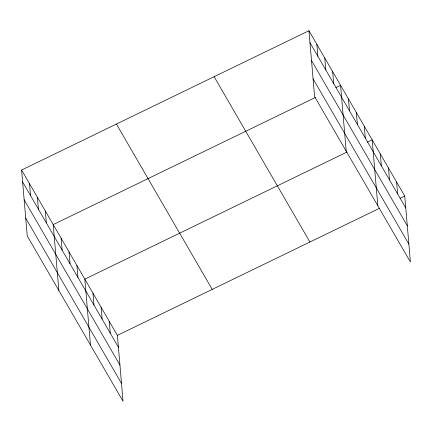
<?xml version="1.0" encoding="UTF-8"?>
<svg xmlns="http://www.w3.org/2000/svg" width="432" height="432" viewBox="0 0 432 432"><rect width="100%" height="100%" fill="white"/><g stroke="black" fill="none" stroke-linecap="round" stroke-linejoin="round"><path stroke-width="0.65" d="M21.6 170.024L117.396 335.362L123.044 401.279L27.248 235.937L21.6 170.024L308.956 30.721L404.752 196.063L410.4 261.976L314.604 96.638L308.956 30.721M315.398 97.486L53.212 224.586L58.865 290.504M335.885 87.55L340.567 85.282L346.216 151.2M347.009 152.048L84.823 279.148L90.477 345.065M367.497 142.117L372.179 139.844L377.827 205.762M117.396 335.362L379.577 208.262M400.064 198.331L404.752 196.063M309.976 42.638L405.772 207.976M311.504 60.458L407.3 225.796M313.076 78.818L408.872 244.156M214.126 76.691L309.922 242.033M116.429 124.054L212.22 289.391M22.621 181.942L118.417 347.279M24.149 199.757L119.945 365.099M25.726 218.117L121.516 383.459M396.608 182.007L397.629 193.925M388.465 167.951L389.486 179.869M380.322 153.9L381.343 165.818M364.273 126.203L365.299 138.121M356.373 112.563L357.394 124.481M348.467 98.923L349.493 110.84M332.662 71.642L333.688 83.56M324.761 58.001L325.782 69.919M316.856 44.361L317.876 56.279M109.253 321.311L110.273 333.229M101.11 307.255L102.13 319.172M92.966 293.204L93.987 305.116M76.923 265.507L77.944 277.425M69.017 251.867L70.038 263.785M61.117 238.226L62.138 250.144M45.311 210.946L46.332 222.863M37.406 197.305L38.426 209.223M29.506 183.665L30.526 195.583"/></g></svg>
